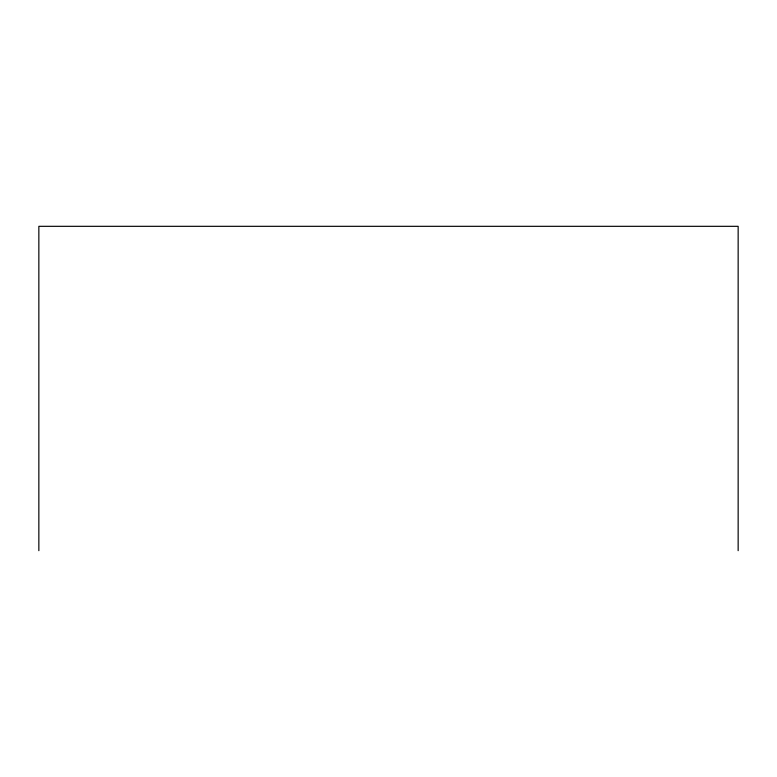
<?xml version="1.0" encoding="UTF-8"?>
<svg xmlns="http://www.w3.org/2000/svg" width="777" height="777" viewBox="0 0 777 777"><rect width="100%" height="100%" fill="white"/><g stroke="black" fill="none" stroke-linecap="round" stroke-linejoin="round"><path stroke-width="1.17" d="M738.15 550.679L738.15 226.321L38.85 226.321L38.85 550.679"/></g></svg>
